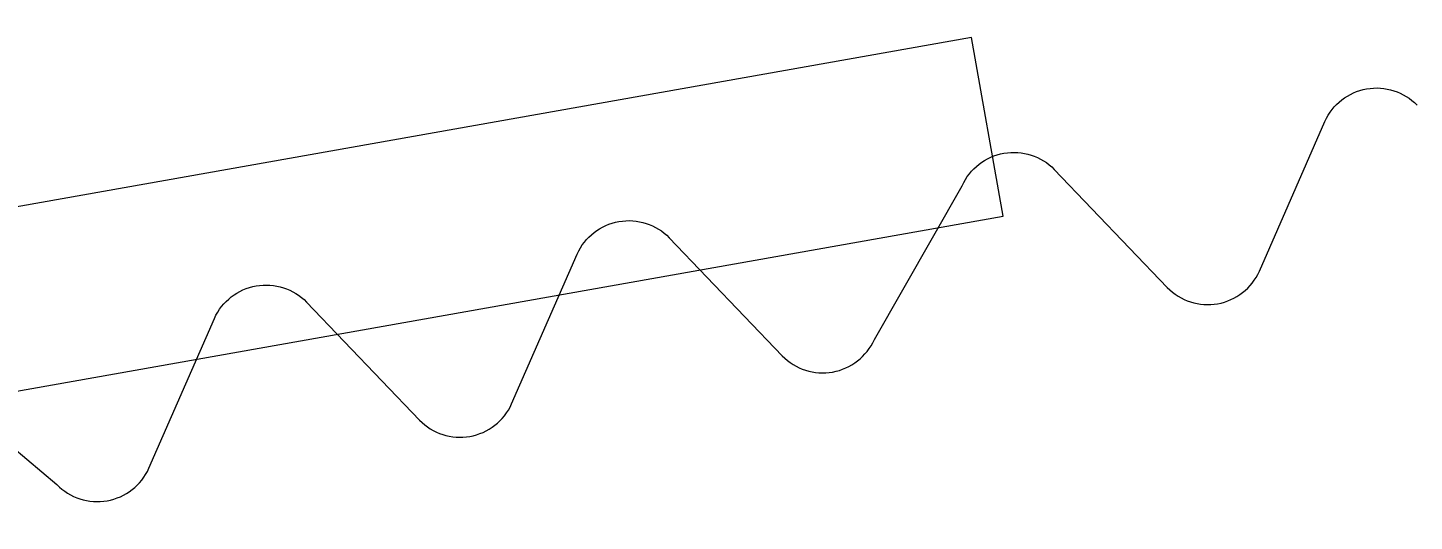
# Model space of a CAD drawing. Header units: millimetres. Extents: x -13407 to 95998, y -2611 to 109495.
# Drawn here: x 17366.58 to 17374.04, y 51124.76 to 51127.41 of the extents above; entities that cross this region are included whole.
import ezdxf
from ezdxf import colors
from ezdxf.entities.mleader import LeaderData, LeaderLine
from ezdxf.math import Vec2, Vec3

# ---------------------------------------------------------------- set-up
doc = ezdxf.new("R2010")
doc.units = ezdxf.units.MM
for name, color, linetype, lineweight in [('АР_Отметки', 250, 'Continuous', 15), ('АР_Размеры', 175, 'Continuous', 9), ('АР_Сущ Несущая стена', 202, 'Continuous', 30)]:
    doc.layers.add(name, color=color, linetype=linetype, lineweight=lineweight)
doc.styles.add('ISOCPEUR', font='isocpeur.ttf', dxfattribs={"width": 0.7})

# ---------------------------------------------------------------- blocks, each defined once
blk = doc.blocks.new('_DotSmall')
at = {"color": 0, "linetype": 'ByBlock', "const_width": 0.5}
blk.add_lwpolyline([(-0.0625, 0, 1), (0.0625, 0, 1)], format="xyb", close=True, dxfattribs=at)

msp = doc.modelspace()

# ---------------------------------------------------------------- linework, layer by layer
at = {"layer": 'АР_Размеры', "color": 5}
msp.add_lwpolyline([(17321.5484, 51117.4861), (17371.8291, 51126.3977), (17371.6589, 51127.3581), (17321.3781, 51118.4465)], close=True, dxfattribs=at)
msp.add_lwpolyline([(17321.5484, 51117.4861), (17371.8291, 51126.3977), (17371.6589, 51127.3581), (17321.3781, 51118.4465)], close=True, dxfattribs=at)
msp.add_lwpolyline([(17321.5484, 51117.4861), (17371.8291, 51126.3977), (17371.6589, 51127.3581), (17321.3781, 51118.4465)], close=True, dxfattribs=at)
msp.add_lwpolyline([(17321.5484, 51117.4861), (17371.8291, 51126.3977), (17371.6589, 51127.3581), (17321.3781, 51118.4465)], close=True, dxfattribs=at)
msp.add_lwpolyline([(17321.5484, 51117.4861), (17371.8291, 51126.3977), (17371.6589, 51127.3581), (17321.3781, 51118.4465)], close=True, dxfattribs=at)
msp.add_lwpolyline([(17321.5484, 51117.4861), (17371.8291, 51126.3977), (17371.6589, 51127.3581), (17321.3781, 51118.4465)], close=True, dxfattribs=at)
msp.add_lwpolyline([(17321.5484, 51117.4861), (17371.8291, 51126.3977), (17371.6589, 51127.3581), (17321.3781, 51118.4465)], close=True, dxfattribs=at)
msp.add_lwpolyline([(17321.5484, 51117.4861), (17371.8291, 51126.3977), (17371.6589, 51127.3581), (17321.3781, 51118.4465)], close=True, dxfattribs=at)
msp.add_lwpolyline([(17321.5484, 51117.4861), (17371.8291, 51126.3977), (17371.6589, 51127.3581), (17321.3781, 51118.4465)], close=True, dxfattribs=at)
msp.add_lwpolyline([(17321.5484, 51117.4861), (17371.8291, 51126.3977), (17371.6589, 51127.3581), (17321.3781, 51118.4465)], close=True, dxfattribs=at)
msp.add_lwpolyline([(17321.5484, 51117.4861), (17371.8291, 51126.3977), (17371.6589, 51127.3581), (17321.3781, 51118.4465)], close=True, dxfattribs=at)
msp.add_lwpolyline([(17321.5484, 51117.4861), (17371.8291, 51126.3977), (17371.6589, 51127.3581), (17321.3781, 51118.4465)], close=True, dxfattribs=at)
msp.add_lwpolyline([(17321.5484, 51117.4861), (17371.8291, 51126.3977), (17371.6589, 51127.3581), (17321.3781, 51118.4465)], close=True, dxfattribs=at)
msp.add_lwpolyline([(17321.5484, 51117.4861), (17371.8291, 51126.3977), (17371.6589, 51127.3581), (17321.3781, 51118.4465)], close=True, dxfattribs=at)
msp.add_lwpolyline([(17321.5484, 51117.4861), (17371.8291, 51126.3977), (17371.6589, 51127.3581), (17321.3781, 51118.4465)], close=True, dxfattribs=at)
msp.add_lwpolyline([(17321.5484, 51117.4861), (17371.8291, 51126.3977), (17371.6589, 51127.3581), (17321.3781, 51118.4465)], close=True, dxfattribs=at)
msp.add_lwpolyline([(17321.5484, 51117.4861), (17371.8291, 51126.3977), (17371.6589, 51127.3581), (17321.3781, 51118.4465)], close=True, dxfattribs=at)
msp.add_lwpolyline([(17321.5484, 51117.4861), (17371.8291, 51126.3977), (17371.6589, 51127.3581), (17321.3781, 51118.4465)], close=True, dxfattribs=at)
msp.add_lwpolyline([(17321.5484, 51117.4861), (17371.8291, 51126.3977), (17371.6589, 51127.3581), (17321.3781, 51118.4465)], close=True, dxfattribs=at)
msp.add_lwpolyline([(17321.5484, 51117.4861), (17371.8291, 51126.3977), (17371.6589, 51127.3581), (17321.3781, 51118.4465)], close=True, dxfattribs=at)
msp.add_lwpolyline([(17321.5484, 51117.4861), (17371.8291, 51126.3977), (17371.6589, 51127.3581), (17321.3781, 51118.4465)], close=True, dxfattribs=at)
msp.add_lwpolyline([(17321.5484, 51117.4861), (17371.8291, 51126.3977), (17371.6589, 51127.3581), (17321.3781, 51118.4465)], close=True, dxfattribs=at)
msp.add_lwpolyline([(17321.5484, 51117.4861), (17371.8291, 51126.3977), (17371.6589, 51127.3581), (17321.3781, 51118.4465)], close=True, dxfattribs=at)
msp.add_lwpolyline([(17321.5484, 51117.4861), (17371.8291, 51126.3977), (17371.6589, 51127.3581), (17321.3781, 51118.4465)], close=True, dxfattribs=at)
msp.add_lwpolyline([(17321.5484, 51117.4861), (17371.8291, 51126.3977), (17371.6589, 51127.3581), (17321.3781, 51118.4465)], close=True, dxfattribs=at)
msp.add_lwpolyline([(17321.5484, 51117.4861), (17371.8291, 51126.3977), (17371.6589, 51127.3581), (17321.3781, 51118.4465)], close=True, dxfattribs=at)
msp.add_lwpolyline([(17321.5484, 51117.4861), (17371.8291, 51126.3977), (17371.6589, 51127.3581), (17321.3781, 51118.4465)], close=True, dxfattribs=at)
msp.add_lwpolyline([(17321.5484, 51117.4861), (17371.8291, 51126.3977), (17371.6589, 51127.3581), (17321.3781, 51118.4465)], close=True, dxfattribs=at)
msp.add_lwpolyline([(17321.5484, 51117.4861), (17371.8291, 51126.3977), (17371.6589, 51127.3581), (17321.3781, 51118.4465)], close=True, dxfattribs=at)
msp.add_lwpolyline([(17321.5484, 51117.4861), (17371.8291, 51126.3977), (17371.6589, 51127.3581), (17321.3781, 51118.4465)], close=True, dxfattribs=at)
msp.add_lwpolyline([(17321.5484, 51117.4861), (17371.8291, 51126.3977), (17371.6589, 51127.3581), (17321.3781, 51118.4465)], close=True, dxfattribs=at)
msp.add_lwpolyline([(17321.5484, 51117.4861), (17371.8291, 51126.3977), (17371.6589, 51127.3581), (17321.3781, 51118.4465)], close=True, dxfattribs=at)
msp.add_lwpolyline([(17321.5484, 51117.4861), (17371.8291, 51126.3977), (17371.6589, 51127.3581), (17321.3781, 51118.4465)], close=True, dxfattribs=at)
msp.add_lwpolyline([(17321.5484, 51117.4861), (17371.8291, 51126.3977), (17371.6589, 51127.3581), (17321.3781, 51118.4465)], close=True, dxfattribs=at)
msp.add_lwpolyline([(17321.5484, 51117.4861), (17371.8291, 51126.3977), (17371.6589, 51127.3581), (17321.3781, 51118.4465)], close=True, dxfattribs=at)
msp.add_lwpolyline([(17321.5484, 51117.4861), (17371.8291, 51126.3977), (17371.6589, 51127.3581), (17321.3781, 51118.4465)], close=True, dxfattribs=at)
msp.add_lwpolyline([(17321.5484, 51117.4861), (17371.8291, 51126.3977), (17371.6589, 51127.3581), (17321.3781, 51118.4465)], close=True, dxfattribs=at)
msp.add_lwpolyline([(17321.5484, 51117.4861), (17371.8291, 51126.3977), (17371.6589, 51127.3581), (17321.3781, 51118.4465)], close=True, dxfattribs=at)
msp.add_lwpolyline([(17321.5484, 51117.4861), (17371.8291, 51126.3977), (17371.6589, 51127.3581), (17321.3781, 51118.4465)], close=True, dxfattribs=at)
msp.add_lwpolyline([(17321.5484, 51117.4861), (17371.8291, 51126.3977), (17371.6589, 51127.3581), (17321.3781, 51118.4465)], close=True, dxfattribs=at)
msp.add_lwpolyline([(17321.5484, 51117.4861), (17371.8291, 51126.3977), (17371.6589, 51127.3581), (17321.3781, 51118.4465)], close=True, dxfattribs=at)
msp.add_lwpolyline([(17321.5484, 51117.4861), (17371.8291, 51126.3977), (17371.6589, 51127.3581), (17321.3781, 51118.4465)], close=True, dxfattribs=at)
msp.add_lwpolyline([(17321.5484, 51117.4861), (17371.8291, 51126.3977), (17371.6589, 51127.3581), (17321.3781, 51118.4465)], close=True, dxfattribs=at)
msp.add_lwpolyline([(17321.5484, 51117.4861), (17371.8291, 51126.3977), (17371.6589, 51127.3581), (17321.3781, 51118.4465)], close=True, dxfattribs=at)
msp.add_lwpolyline([(17321.5484, 51117.4861), (17371.8291, 51126.3977), (17371.6589, 51127.3581), (17321.3781, 51118.4465)], close=True, dxfattribs=at)
msp.add_lwpolyline([(17321.5484, 51117.4861), (17371.8291, 51126.3977), (17371.6589, 51127.3581), (17321.3781, 51118.4465)], close=True, dxfattribs=at)
msp.add_lwpolyline([(17321.5484, 51117.4861), (17371.8291, 51126.3977), (17371.6589, 51127.3581), (17321.3781, 51118.4465)], close=True, dxfattribs=at)
msp.add_lwpolyline([(17321.5484, 51117.4861), (17371.8291, 51126.3977), (17371.6589, 51127.3581), (17321.3781, 51118.4465)], close=True, dxfattribs=at)
msp.add_lwpolyline([(17321.5484, 51117.4861), (17371.8291, 51126.3977), (17371.6589, 51127.3581), (17321.3781, 51118.4465)], close=True, dxfattribs=at)
msp.add_lwpolyline([(17321.5484, 51117.4861), (17371.8291, 51126.3977), (17371.6589, 51127.3581), (17321.3781, 51118.4465)], close=True, dxfattribs=at)
msp.add_lwpolyline([(17321.5484, 51117.4861), (17371.8291, 51126.3977), (17371.6589, 51127.3581), (17321.3781, 51118.4465)], close=True, dxfattribs=at)
msp.add_lwpolyline([(17321.5484, 51117.4861), (17371.8291, 51126.3977), (17371.6589, 51127.3581), (17321.3781, 51118.4465)], close=True, dxfattribs=at)
msp.add_lwpolyline([(17321.5484, 51117.4861), (17371.8291, 51126.3977), (17371.6589, 51127.3581), (17321.3781, 51118.4465)], close=True, dxfattribs=at)
msp.add_lwpolyline([(17321.5484, 51117.4861), (17371.8291, 51126.3977), (17371.6589, 51127.3581), (17321.3781, 51118.4465)], close=True, dxfattribs=at)
msp.add_lwpolyline([(17321.5484, 51117.4861), (17371.8291, 51126.3977), (17371.6589, 51127.3581), (17321.3781, 51118.4465)], close=True, dxfattribs=at)
msp.add_lwpolyline([(17321.5484, 51117.4861), (17371.8291, 51126.3977), (17371.6589, 51127.3581), (17321.3781, 51118.4465)], close=True, dxfattribs=at)
msp.add_lwpolyline([(17321.5484, 51117.4861), (17371.8291, 51126.3977), (17371.6589, 51127.3581), (17321.3781, 51118.4465)], close=True, dxfattribs=at)
msp.add_lwpolyline([(17321.5484, 51117.4861), (17371.8291, 51126.3977), (17371.6589, 51127.3581), (17321.3781, 51118.4465)], close=True, dxfattribs=at)
msp.add_lwpolyline([(17321.5484, 51117.4861), (17371.8291, 51126.3977), (17371.6589, 51127.3581), (17321.3781, 51118.4465)], close=True, dxfattribs=at)
msp.add_lwpolyline([(17321.5484, 51117.4861), (17371.8291, 51126.3977), (17371.6589, 51127.3581), (17321.3781, 51118.4465)], close=True, dxfattribs=at)
msp.add_lwpolyline([(17321.5484, 51117.4861), (17371.8291, 51126.3977), (17371.6589, 51127.3581), (17321.3781, 51118.4465)], close=True, dxfattribs=at)
msp.add_lwpolyline([(17321.5484, 51117.4861), (17371.8291, 51126.3977), (17371.6589, 51127.3581), (17321.3781, 51118.4465)], close=True, dxfattribs=at)
msp.add_lwpolyline([(17321.5484, 51117.4861), (17371.8291, 51126.3977), (17371.6589, 51127.3581), (17321.3781, 51118.4465)], close=True, dxfattribs=at)
msp.add_lwpolyline([(17321.5484, 51117.4861), (17371.8291, 51126.3977), (17371.6589, 51127.3581), (17321.3781, 51118.4465)], close=True, dxfattribs=at)
msp.add_lwpolyline([(17321.5484, 51117.4861), (17371.8291, 51126.3977), (17371.6589, 51127.3581), (17321.3781, 51118.4465)], close=True, dxfattribs=at)
msp.add_lwpolyline([(17321.5484, 51117.4861), (17371.8291, 51126.3977), (17371.6589, 51127.3581), (17321.3781, 51118.4465)], close=True, dxfattribs=at)
msp.add_lwpolyline([(17321.5484, 51117.4861), (17371.8291, 51126.3977), (17371.6589, 51127.3581), (17321.3781, 51118.4465)], close=True, dxfattribs=at)
msp.add_lwpolyline([(17321.5484, 51117.4861), (17371.8291, 51126.3977), (17371.6589, 51127.3581), (17321.3781, 51118.4465)], close=True, dxfattribs=at)
msp.add_lwpolyline([(17321.5484, 51117.4861), (17371.8291, 51126.3977), (17371.6589, 51127.3581), (17321.3781, 51118.4465)], close=True, dxfattribs=at)
msp.add_lwpolyline([(17321.5484, 51117.4861), (17371.8291, 51126.3977), (17371.6589, 51127.3581), (17321.3781, 51118.4465)], close=True, dxfattribs=at)
msp.add_lwpolyline([(17321.5484, 51117.4861), (17371.8291, 51126.3977), (17371.6589, 51127.3581), (17321.3781, 51118.4465)], close=True, dxfattribs=at)
at = {"layer": 'АР_Размеры', "color": 5, "lineweight": 0, "ltscale": 100, "transparency": 33554687}
msp.add_lwpolyline([(17366.0101, 51125.5697), (17366.7381, 51124.9558, 0.527868), (17367.2336, 51125.0437), (17367.5862, 51125.8491, -0.527868), (17368.0817, 51125.9369), (17368.6896, 51125.3017, 0.527868), (17369.1852, 51125.3895), (17369.5377, 51126.195, -0.527868), (17370.0333, 51126.2828), (17370.6412, 51125.6476, 0.527868), (17371.1367, 51125.7354), (17371.6093, 51126.5621, -0.527868), (17372.1049, 51126.65), (17372.7128, 51126.0148, 0.527868), (17373.2084, 51126.1026), (17373.5609, 51126.908, -0.527868), (17374.0565, 51126.9959)], format="xyb", dxfattribs=at)
msp.add_lwpolyline([(17366.0101, 51125.5697), (17366.7381, 51124.9558, 0.527868), (17367.2336, 51125.0437), (17367.5862, 51125.8491, -0.527868), (17368.0817, 51125.9369), (17368.6896, 51125.3017, 0.527868), (17369.1852, 51125.3895), (17369.5377, 51126.195, -0.527868), (17370.0333, 51126.2828), (17370.6412, 51125.6476, 0.527868), (17371.1367, 51125.7354), (17371.6093, 51126.5621, -0.527868), (17372.1049, 51126.65), (17372.7128, 51126.0148, 0.527868), (17373.2084, 51126.1026), (17373.5609, 51126.908, -0.527868), (17374.0565, 51126.9959)], format="xyb", dxfattribs=at)
msp.add_lwpolyline([(17366.0101, 51125.5697), (17366.7381, 51124.9558, 0.527868), (17367.2336, 51125.0437), (17367.5862, 51125.8491, -0.527868), (17368.0817, 51125.9369), (17368.6896, 51125.3017, 0.527868), (17369.1852, 51125.3895), (17369.5377, 51126.195, -0.527868), (17370.0333, 51126.2828), (17370.6412, 51125.6476, 0.527868), (17371.1367, 51125.7354), (17371.6093, 51126.5621, -0.527868), (17372.1049, 51126.65), (17372.7128, 51126.0148, 0.527868), (17373.2084, 51126.1026), (17373.5609, 51126.908, -0.527868), (17374.0565, 51126.9959)], format="xyb", dxfattribs=at)
msp.add_lwpolyline([(17366.0101, 51125.5697), (17366.7381, 51124.9558, 0.527868), (17367.2336, 51125.0437), (17367.5862, 51125.8491, -0.527868), (17368.0817, 51125.9369), (17368.6896, 51125.3017, 0.527868), (17369.1852, 51125.3895), (17369.5377, 51126.195, -0.527868), (17370.0333, 51126.2828), (17370.6412, 51125.6476, 0.527868), (17371.1367, 51125.7354), (17371.6093, 51126.5621, -0.527868), (17372.1049, 51126.65), (17372.7128, 51126.0148, 0.527868), (17373.2084, 51126.1026), (17373.5609, 51126.908, -0.527868), (17374.0565, 51126.9959)], format="xyb", dxfattribs=at)
msp.add_lwpolyline([(17366.0101, 51125.5697), (17366.7381, 51124.9558, 0.527868), (17367.2336, 51125.0437), (17367.5862, 51125.8491, -0.527868), (17368.0817, 51125.9369), (17368.6896, 51125.3017, 0.527868), (17369.1852, 51125.3895), (17369.5377, 51126.195, -0.527868), (17370.0333, 51126.2828), (17370.6412, 51125.6476, 0.527868), (17371.1367, 51125.7354), (17371.6093, 51126.5621, -0.527868), (17372.1049, 51126.65), (17372.7128, 51126.0148, 0.527868), (17373.2084, 51126.1026), (17373.5609, 51126.908, -0.527868), (17374.0565, 51126.9959)], format="xyb", dxfattribs=at)
msp.add_lwpolyline([(17366.0101, 51125.5697), (17366.7381, 51124.9558, 0.527868), (17367.2336, 51125.0437), (17367.5862, 51125.8491, -0.527868), (17368.0817, 51125.9369), (17368.6896, 51125.3017, 0.527868), (17369.1852, 51125.3895), (17369.5377, 51126.195, -0.527868), (17370.0333, 51126.2828), (17370.6412, 51125.6476, 0.527868), (17371.1367, 51125.7354), (17371.6093, 51126.5621, -0.527868), (17372.1049, 51126.65), (17372.7128, 51126.0148, 0.527868), (17373.2084, 51126.1026), (17373.5609, 51126.908, -0.527868), (17374.0565, 51126.9959)], format="xyb", dxfattribs=at)
msp.add_lwpolyline([(17366.0101, 51125.5697), (17366.7381, 51124.9558, 0.527868), (17367.2336, 51125.0437), (17367.5862, 51125.8491, -0.527868), (17368.0817, 51125.9369), (17368.6896, 51125.3017, 0.527868), (17369.1852, 51125.3895), (17369.5377, 51126.195, -0.527868), (17370.0333, 51126.2828), (17370.6412, 51125.6476, 0.527868), (17371.1367, 51125.7354), (17371.6093, 51126.5621, -0.527868), (17372.1049, 51126.65), (17372.7128, 51126.0148, 0.527868), (17373.2084, 51126.1026), (17373.5609, 51126.908, -0.527868), (17374.0565, 51126.9959)], format="xyb", dxfattribs=at)
msp.add_lwpolyline([(17366.0101, 51125.5697), (17366.7381, 51124.9558, 0.527868), (17367.2336, 51125.0437), (17367.5862, 51125.8491, -0.527868), (17368.0817, 51125.9369), (17368.6896, 51125.3017, 0.527868), (17369.1852, 51125.3895), (17369.5377, 51126.195, -0.527868), (17370.0333, 51126.2828), (17370.6412, 51125.6476, 0.527868), (17371.1367, 51125.7354), (17371.6093, 51126.5621, -0.527868), (17372.1049, 51126.65), (17372.7128, 51126.0148, 0.527868), (17373.2084, 51126.1026), (17373.5609, 51126.908, -0.527868), (17374.0565, 51126.9959)], format="xyb", dxfattribs=at)
msp.add_lwpolyline([(17366.0101, 51125.5697), (17366.7381, 51124.9558, 0.527868), (17367.2336, 51125.0437), (17367.5862, 51125.8491, -0.527868), (17368.0817, 51125.9369), (17368.6896, 51125.3017, 0.527868), (17369.1852, 51125.3895), (17369.5377, 51126.195, -0.527868), (17370.0333, 51126.2828), (17370.6412, 51125.6476, 0.527868), (17371.1367, 51125.7354), (17371.6093, 51126.5621, -0.527868), (17372.1049, 51126.65), (17372.7128, 51126.0148, 0.527868), (17373.2084, 51126.1026), (17373.5609, 51126.908, -0.527868), (17374.0565, 51126.9959)], format="xyb", dxfattribs=at)
msp.add_lwpolyline([(17366.0101, 51125.5697), (17366.7381, 51124.9558, 0.527868), (17367.2336, 51125.0437), (17367.5862, 51125.8491, -0.527868), (17368.0817, 51125.9369), (17368.6896, 51125.3017, 0.527868), (17369.1852, 51125.3895), (17369.5377, 51126.195, -0.527868), (17370.0333, 51126.2828), (17370.6412, 51125.6476, 0.527868), (17371.1367, 51125.7354), (17371.6093, 51126.5621, -0.527868), (17372.1049, 51126.65), (17372.7128, 51126.0148, 0.527868), (17373.2084, 51126.1026), (17373.5609, 51126.908, -0.527868), (17374.0565, 51126.9959)], format="xyb", dxfattribs=at)
msp.add_lwpolyline([(17366.0101, 51125.5697), (17366.7381, 51124.9558, 0.527868), (17367.2336, 51125.0437), (17367.5862, 51125.8491, -0.527868), (17368.0817, 51125.9369), (17368.6896, 51125.3017, 0.527868), (17369.1852, 51125.3895), (17369.5377, 51126.195, -0.527868), (17370.0333, 51126.2828), (17370.6412, 51125.6476, 0.527868), (17371.1367, 51125.7354), (17371.6093, 51126.5621, -0.527868), (17372.1049, 51126.65), (17372.7128, 51126.0148, 0.527868), (17373.2084, 51126.1026), (17373.5609, 51126.908, -0.527868), (17374.0565, 51126.9959)], format="xyb", dxfattribs=at)
msp.add_lwpolyline([(17366.0101, 51125.5697), (17366.7381, 51124.9558, 0.527868), (17367.2336, 51125.0437), (17367.5862, 51125.8491, -0.527868), (17368.0817, 51125.9369), (17368.6896, 51125.3017, 0.527868), (17369.1852, 51125.3895), (17369.5377, 51126.195, -0.527868), (17370.0333, 51126.2828), (17370.6412, 51125.6476, 0.527868), (17371.1367, 51125.7354), (17371.6093, 51126.5621, -0.527868), (17372.1049, 51126.65), (17372.7128, 51126.0148, 0.527868), (17373.2084, 51126.1026), (17373.5609, 51126.908, -0.527868), (17374.0565, 51126.9959)], format="xyb", dxfattribs=at)
msp.add_lwpolyline([(17366.0101, 51125.5697), (17366.7381, 51124.9558, 0.527868), (17367.2336, 51125.0437), (17367.5862, 51125.8491, -0.527868), (17368.0817, 51125.9369), (17368.6896, 51125.3017, 0.527868), (17369.1852, 51125.3895), (17369.5377, 51126.195, -0.527868), (17370.0333, 51126.2828), (17370.6412, 51125.6476, 0.527868), (17371.1367, 51125.7354), (17371.6093, 51126.5621, -0.527868), (17372.1049, 51126.65), (17372.7128, 51126.0148, 0.527868), (17373.2084, 51126.1026), (17373.5609, 51126.908, -0.527868), (17374.0565, 51126.9959)], format="xyb", dxfattribs=at)
msp.add_lwpolyline([(17366.0101, 51125.5697), (17366.7381, 51124.9558, 0.527868), (17367.2336, 51125.0437), (17367.5862, 51125.8491, -0.527868), (17368.0817, 51125.9369), (17368.6896, 51125.3017, 0.527868), (17369.1852, 51125.3895), (17369.5377, 51126.195, -0.527868), (17370.0333, 51126.2828), (17370.6412, 51125.6476, 0.527868), (17371.1367, 51125.7354), (17371.6093, 51126.5621, -0.527868), (17372.1049, 51126.65), (17372.7128, 51126.0148, 0.527868), (17373.2084, 51126.1026), (17373.5609, 51126.908, -0.527868), (17374.0565, 51126.9959)], format="xyb", dxfattribs=at)
msp.add_lwpolyline([(17366.0101, 51125.5697), (17366.7381, 51124.9558, 0.527868), (17367.2336, 51125.0437), (17367.5862, 51125.8491, -0.527868), (17368.0817, 51125.9369), (17368.6896, 51125.3017, 0.527868), (17369.1852, 51125.3895), (17369.5377, 51126.195, -0.527868), (17370.0333, 51126.2828), (17370.6412, 51125.6476, 0.527868), (17371.1367, 51125.7354), (17371.6093, 51126.5621, -0.527868), (17372.1049, 51126.65), (17372.7128, 51126.0148, 0.527868), (17373.2084, 51126.1026), (17373.5609, 51126.908, -0.527868), (17374.0565, 51126.9959)], format="xyb", dxfattribs=at)
msp.add_lwpolyline([(17366.0101, 51125.5697), (17366.7381, 51124.9558, 0.527868), (17367.2336, 51125.0437), (17367.5862, 51125.8491, -0.527868), (17368.0817, 51125.9369), (17368.6896, 51125.3017, 0.527868), (17369.1852, 51125.3895), (17369.5377, 51126.195, -0.527868), (17370.0333, 51126.2828), (17370.6412, 51125.6476, 0.527868), (17371.1367, 51125.7354), (17371.6093, 51126.5621, -0.527868), (17372.1049, 51126.65), (17372.7128, 51126.0148, 0.527868), (17373.2084, 51126.1026), (17373.5609, 51126.908, -0.527868), (17374.0565, 51126.9959)], format="xyb", dxfattribs=at)
msp.add_lwpolyline([(17366.0101, 51125.5697), (17366.7381, 51124.9558, 0.527868), (17367.2336, 51125.0437), (17367.5862, 51125.8491, -0.527868), (17368.0817, 51125.9369), (17368.6896, 51125.3017, 0.527868), (17369.1852, 51125.3895), (17369.5377, 51126.195, -0.527868), (17370.0333, 51126.2828), (17370.6412, 51125.6476, 0.527868), (17371.1367, 51125.7354), (17371.6093, 51126.5621, -0.527868), (17372.1049, 51126.65), (17372.7128, 51126.0148, 0.527868), (17373.2084, 51126.1026), (17373.5609, 51126.908, -0.527868), (17374.0565, 51126.9959)], format="xyb", dxfattribs=at)
msp.add_lwpolyline([(17366.0101, 51125.5697), (17366.7381, 51124.9558, 0.527868), (17367.2336, 51125.0437), (17367.5862, 51125.8491, -0.527868), (17368.0817, 51125.9369), (17368.6896, 51125.3017, 0.527868), (17369.1852, 51125.3895), (17369.5377, 51126.195, -0.527868), (17370.0333, 51126.2828), (17370.6412, 51125.6476, 0.527868), (17371.1367, 51125.7354), (17371.6093, 51126.5621, -0.527868), (17372.1049, 51126.65), (17372.7128, 51126.0148, 0.527868), (17373.2084, 51126.1026), (17373.5609, 51126.908, -0.527868), (17374.0565, 51126.9959)], format="xyb", dxfattribs=at)
msp.add_lwpolyline([(17366.0101, 51125.5697), (17366.7381, 51124.9558, 0.527868), (17367.2336, 51125.0437), (17367.5862, 51125.8491, -0.527868), (17368.0817, 51125.9369), (17368.6896, 51125.3017, 0.527868), (17369.1852, 51125.3895), (17369.5377, 51126.195, -0.527868), (17370.0333, 51126.2828), (17370.6412, 51125.6476, 0.527868), (17371.1367, 51125.7354), (17371.6093, 51126.5621, -0.527868), (17372.1049, 51126.65), (17372.7128, 51126.0148, 0.527868), (17373.2084, 51126.1026), (17373.5609, 51126.908, -0.527868), (17374.0565, 51126.9959)], format="xyb", dxfattribs=at)
msp.add_lwpolyline([(17366.0101, 51125.5697), (17366.7381, 51124.9558, 0.527868), (17367.2336, 51125.0437), (17367.5862, 51125.8491, -0.527868), (17368.0817, 51125.9369), (17368.6896, 51125.3017, 0.527868), (17369.1852, 51125.3895), (17369.5377, 51126.195, -0.527868), (17370.0333, 51126.2828), (17370.6412, 51125.6476, 0.527868), (17371.1367, 51125.7354), (17371.6093, 51126.5621, -0.527868), (17372.1049, 51126.65), (17372.7128, 51126.0148, 0.527868), (17373.2084, 51126.1026), (17373.5609, 51126.908, -0.527868), (17374.0565, 51126.9959)], format="xyb", dxfattribs=at)
msp.add_lwpolyline([(17366.0101, 51125.5697), (17366.7381, 51124.9558, 0.527868), (17367.2336, 51125.0437), (17367.5862, 51125.8491, -0.527868), (17368.0817, 51125.9369), (17368.6896, 51125.3017, 0.527868), (17369.1852, 51125.3895), (17369.5377, 51126.195, -0.527868), (17370.0333, 51126.2828), (17370.6412, 51125.6476, 0.527868), (17371.1367, 51125.7354), (17371.6093, 51126.5621, -0.527868), (17372.1049, 51126.65), (17372.7128, 51126.0148, 0.527868), (17373.2084, 51126.1026), (17373.5609, 51126.908, -0.527868), (17374.0565, 51126.9959)], format="xyb", dxfattribs=at)
msp.add_lwpolyline([(17366.0101, 51125.5697), (17366.7381, 51124.9558, 0.527868), (17367.2336, 51125.0437), (17367.5862, 51125.8491, -0.527868), (17368.0817, 51125.9369), (17368.6896, 51125.3017, 0.527868), (17369.1852, 51125.3895), (17369.5377, 51126.195, -0.527868), (17370.0333, 51126.2828), (17370.6412, 51125.6476, 0.527868), (17371.1367, 51125.7354), (17371.6093, 51126.5621, -0.527868), (17372.1049, 51126.65), (17372.7128, 51126.0148, 0.527868), (17373.2084, 51126.1026), (17373.5609, 51126.908, -0.527868), (17374.0565, 51126.9959)], format="xyb", dxfattribs=at)
msp.add_lwpolyline([(17366.0101, 51125.5697), (17366.7381, 51124.9558, 0.527868), (17367.2336, 51125.0437), (17367.5862, 51125.8491, -0.527868), (17368.0817, 51125.9369), (17368.6896, 51125.3017, 0.527868), (17369.1852, 51125.3895), (17369.5377, 51126.195, -0.527868), (17370.0333, 51126.2828), (17370.6412, 51125.6476, 0.527868), (17371.1367, 51125.7354), (17371.6093, 51126.5621, -0.527868), (17372.1049, 51126.65), (17372.7128, 51126.0148, 0.527868), (17373.2084, 51126.1026), (17373.5609, 51126.908, -0.527868), (17374.0565, 51126.9959)], format="xyb", dxfattribs=at)
msp.add_lwpolyline([(17366.0101, 51125.5697), (17366.7381, 51124.9558, 0.527868), (17367.2336, 51125.0437), (17367.5862, 51125.8491, -0.527868), (17368.0817, 51125.9369), (17368.6896, 51125.3017, 0.527868), (17369.1852, 51125.3895), (17369.5377, 51126.195, -0.527868), (17370.0333, 51126.2828), (17370.6412, 51125.6476, 0.527868), (17371.1367, 51125.7354), (17371.6093, 51126.5621, -0.527868), (17372.1049, 51126.65), (17372.7128, 51126.0148, 0.527868), (17373.2084, 51126.1026), (17373.5609, 51126.908, -0.527868), (17374.0565, 51126.9959)], format="xyb", dxfattribs=at)
msp.add_lwpolyline([(17366.0101, 51125.5697), (17366.7381, 51124.9558, 0.527868), (17367.2336, 51125.0437), (17367.5862, 51125.8491, -0.527868), (17368.0817, 51125.9369), (17368.6896, 51125.3017, 0.527868), (17369.1852, 51125.3895), (17369.5377, 51126.195, -0.527868), (17370.0333, 51126.2828), (17370.6412, 51125.6476, 0.527868), (17371.1367, 51125.7354), (17371.6093, 51126.5621, -0.527868), (17372.1049, 51126.65), (17372.7128, 51126.0148, 0.527868), (17373.2084, 51126.1026), (17373.5609, 51126.908, -0.527868), (17374.0565, 51126.9959)], format="xyb", dxfattribs=at)
msp.add_lwpolyline([(17366.0101, 51125.5697), (17366.7381, 51124.9558, 0.527868), (17367.2336, 51125.0437), (17367.5862, 51125.8491, -0.527868), (17368.0817, 51125.9369), (17368.6896, 51125.3017, 0.527868), (17369.1852, 51125.3895), (17369.5377, 51126.195, -0.527868), (17370.0333, 51126.2828), (17370.6412, 51125.6476, 0.527868), (17371.1367, 51125.7354), (17371.6093, 51126.5621, -0.527868), (17372.1049, 51126.65), (17372.7128, 51126.0148, 0.527868), (17373.2084, 51126.1026), (17373.5609, 51126.908, -0.527868), (17374.0565, 51126.9959)], format="xyb", dxfattribs=at)
msp.add_lwpolyline([(17366.0101, 51125.5697), (17366.7381, 51124.9558, 0.527868), (17367.2336, 51125.0437), (17367.5862, 51125.8491, -0.527868), (17368.0817, 51125.9369), (17368.6896, 51125.3017, 0.527868), (17369.1852, 51125.3895), (17369.5377, 51126.195, -0.527868), (17370.0333, 51126.2828), (17370.6412, 51125.6476, 0.527868), (17371.1367, 51125.7354), (17371.6093, 51126.5621, -0.527868), (17372.1049, 51126.65), (17372.7128, 51126.0148, 0.527868), (17373.2084, 51126.1026), (17373.5609, 51126.908, -0.527868), (17374.0565, 51126.9959)], format="xyb", dxfattribs=at)
msp.add_lwpolyline([(17366.0101, 51125.5697), (17366.7381, 51124.9558, 0.527868), (17367.2336, 51125.0437), (17367.5862, 51125.8491, -0.527868), (17368.0817, 51125.9369), (17368.6896, 51125.3017, 0.527868), (17369.1852, 51125.3895), (17369.5377, 51126.195, -0.527868), (17370.0333, 51126.2828), (17370.6412, 51125.6476, 0.527868), (17371.1367, 51125.7354), (17371.6093, 51126.5621, -0.527868), (17372.1049, 51126.65), (17372.7128, 51126.0148, 0.527868), (17373.2084, 51126.1026), (17373.5609, 51126.908, -0.527868), (17374.0565, 51126.9959)], format="xyb", dxfattribs=at)
msp.add_lwpolyline([(17366.0101, 51125.5697), (17366.7381, 51124.9558, 0.527868), (17367.2336, 51125.0437), (17367.5862, 51125.8491, -0.527868), (17368.0817, 51125.9369), (17368.6896, 51125.3017, 0.527868), (17369.1852, 51125.3895), (17369.5377, 51126.195, -0.527868), (17370.0333, 51126.2828), (17370.6412, 51125.6476, 0.527868), (17371.1367, 51125.7354), (17371.6093, 51126.5621, -0.527868), (17372.1049, 51126.65), (17372.7128, 51126.0148, 0.527868), (17373.2084, 51126.1026), (17373.5609, 51126.908, -0.527868), (17374.0565, 51126.9959)], format="xyb", dxfattribs=at)
msp.add_lwpolyline([(17366.0101, 51125.5697), (17366.7381, 51124.9558, 0.527868), (17367.2336, 51125.0437), (17367.5862, 51125.8491, -0.527868), (17368.0817, 51125.9369), (17368.6896, 51125.3017, 0.527868), (17369.1852, 51125.3895), (17369.5377, 51126.195, -0.527868), (17370.0333, 51126.2828), (17370.6412, 51125.6476, 0.527868), (17371.1367, 51125.7354), (17371.6093, 51126.5621, -0.527868), (17372.1049, 51126.65), (17372.7128, 51126.0148, 0.527868), (17373.2084, 51126.1026), (17373.5609, 51126.908, -0.527868), (17374.0565, 51126.9959)], format="xyb", dxfattribs=at)
msp.add_lwpolyline([(17366.0101, 51125.5697), (17366.7381, 51124.9558, 0.527868), (17367.2336, 51125.0437), (17367.5862, 51125.8491, -0.527868), (17368.0817, 51125.9369), (17368.6896, 51125.3017, 0.527868), (17369.1852, 51125.3895), (17369.5377, 51126.195, -0.527868), (17370.0333, 51126.2828), (17370.6412, 51125.6476, 0.527868), (17371.1367, 51125.7354), (17371.6093, 51126.5621, -0.527868), (17372.1049, 51126.65), (17372.7128, 51126.0148, 0.527868), (17373.2084, 51126.1026), (17373.5609, 51126.908, -0.527868), (17374.0565, 51126.9959)], format="xyb", dxfattribs=at)
msp.add_lwpolyline([(17366.0101, 51125.5697), (17366.7381, 51124.9558, 0.527868), (17367.2336, 51125.0437), (17367.5862, 51125.8491, -0.527868), (17368.0817, 51125.9369), (17368.6896, 51125.3017, 0.527868), (17369.1852, 51125.3895), (17369.5377, 51126.195, -0.527868), (17370.0333, 51126.2828), (17370.6412, 51125.6476, 0.527868), (17371.1367, 51125.7354), (17371.6093, 51126.5621, -0.527868), (17372.1049, 51126.65), (17372.7128, 51126.0148, 0.527868), (17373.2084, 51126.1026), (17373.5609, 51126.908, -0.527868), (17374.0565, 51126.9959)], format="xyb", dxfattribs=at)
msp.add_lwpolyline([(17366.0101, 51125.5697), (17366.7381, 51124.9558, 0.527868), (17367.2336, 51125.0437), (17367.5862, 51125.8491, -0.527868), (17368.0817, 51125.9369), (17368.6896, 51125.3017, 0.527868), (17369.1852, 51125.3895), (17369.5377, 51126.195, -0.527868), (17370.0333, 51126.2828), (17370.6412, 51125.6476, 0.527868), (17371.1367, 51125.7354), (17371.6093, 51126.5621, -0.527868), (17372.1049, 51126.65), (17372.7128, 51126.0148, 0.527868), (17373.2084, 51126.1026), (17373.5609, 51126.908, -0.527868), (17374.0565, 51126.9959)], format="xyb", dxfattribs=at)
msp.add_lwpolyline([(17366.0101, 51125.5697), (17366.7381, 51124.9558, 0.527868), (17367.2336, 51125.0437), (17367.5862, 51125.8491, -0.527868), (17368.0817, 51125.9369), (17368.6896, 51125.3017, 0.527868), (17369.1852, 51125.3895), (17369.5377, 51126.195, -0.527868), (17370.0333, 51126.2828), (17370.6412, 51125.6476, 0.527868), (17371.1367, 51125.7354), (17371.6093, 51126.5621, -0.527868), (17372.1049, 51126.65), (17372.7128, 51126.0148, 0.527868), (17373.2084, 51126.1026), (17373.5609, 51126.908, -0.527868), (17374.0565, 51126.9959)], format="xyb", dxfattribs=at)
msp.add_lwpolyline([(17366.0101, 51125.5697), (17366.7381, 51124.9558, 0.527868), (17367.2336, 51125.0437), (17367.5862, 51125.8491, -0.527868), (17368.0817, 51125.9369), (17368.6896, 51125.3017, 0.527868), (17369.1852, 51125.3895), (17369.5377, 51126.195, -0.527868), (17370.0333, 51126.2828), (17370.6412, 51125.6476, 0.527868), (17371.1367, 51125.7354), (17371.6093, 51126.5621, -0.527868), (17372.1049, 51126.65), (17372.7128, 51126.0148, 0.527868), (17373.2084, 51126.1026), (17373.5609, 51126.908, -0.527868), (17374.0565, 51126.9959)], format="xyb", dxfattribs=at)
msp.add_lwpolyline([(17366.0101, 51125.5697), (17366.7381, 51124.9558, 0.527868), (17367.2336, 51125.0437), (17367.5862, 51125.8491, -0.527868), (17368.0817, 51125.9369), (17368.6896, 51125.3017, 0.527868), (17369.1852, 51125.3895), (17369.5377, 51126.195, -0.527868), (17370.0333, 51126.2828), (17370.6412, 51125.6476, 0.527868), (17371.1367, 51125.7354), (17371.6093, 51126.5621, -0.527868), (17372.1049, 51126.65), (17372.7128, 51126.0148, 0.527868), (17373.2084, 51126.1026), (17373.5609, 51126.908, -0.527868), (17374.0565, 51126.9959)], format="xyb", dxfattribs=at)
msp.add_lwpolyline([(17366.0101, 51125.5697), (17366.7381, 51124.9558, 0.527868), (17367.2336, 51125.0437), (17367.5862, 51125.8491, -0.527868), (17368.0817, 51125.9369), (17368.6896, 51125.3017, 0.527868), (17369.1852, 51125.3895), (17369.5377, 51126.195, -0.527868), (17370.0333, 51126.2828), (17370.6412, 51125.6476, 0.527868), (17371.1367, 51125.7354), (17371.6093, 51126.5621, -0.527868), (17372.1049, 51126.65), (17372.7128, 51126.0148, 0.527868), (17373.2084, 51126.1026), (17373.5609, 51126.908, -0.527868), (17374.0565, 51126.9959)], format="xyb", dxfattribs=at)
msp.add_lwpolyline([(17366.0101, 51125.5697), (17366.7381, 51124.9558, 0.527868), (17367.2336, 51125.0437), (17367.5862, 51125.8491, -0.527868), (17368.0817, 51125.9369), (17368.6896, 51125.3017, 0.527868), (17369.1852, 51125.3895), (17369.5377, 51126.195, -0.527868), (17370.0333, 51126.2828), (17370.6412, 51125.6476, 0.527868), (17371.1367, 51125.7354), (17371.6093, 51126.5621, -0.527868), (17372.1049, 51126.65), (17372.7128, 51126.0148, 0.527868), (17373.2084, 51126.1026), (17373.5609, 51126.908, -0.527868), (17374.0565, 51126.9959)], format="xyb", dxfattribs=at)
msp.add_lwpolyline([(17366.0101, 51125.5697), (17366.7381, 51124.9558, 0.527868), (17367.2336, 51125.0437), (17367.5862, 51125.8491, -0.527868), (17368.0817, 51125.9369), (17368.6896, 51125.3017, 0.527868), (17369.1852, 51125.3895), (17369.5377, 51126.195, -0.527868), (17370.0333, 51126.2828), (17370.6412, 51125.6476, 0.527868), (17371.1367, 51125.7354), (17371.6093, 51126.5621, -0.527868), (17372.1049, 51126.65), (17372.7128, 51126.0148, 0.527868), (17373.2084, 51126.1026), (17373.5609, 51126.908, -0.527868), (17374.0565, 51126.9959)], format="xyb", dxfattribs=at)
msp.add_lwpolyline([(17366.0101, 51125.5697), (17366.7381, 51124.9558, 0.527868), (17367.2336, 51125.0437), (17367.5862, 51125.8491, -0.527868), (17368.0817, 51125.9369), (17368.6896, 51125.3017, 0.527868), (17369.1852, 51125.3895), (17369.5377, 51126.195, -0.527868), (17370.0333, 51126.2828), (17370.6412, 51125.6476, 0.527868), (17371.1367, 51125.7354), (17371.6093, 51126.5621, -0.527868), (17372.1049, 51126.65), (17372.7128, 51126.0148, 0.527868), (17373.2084, 51126.1026), (17373.5609, 51126.908, -0.527868), (17374.0565, 51126.9959)], format="xyb", dxfattribs=at)
msp.add_lwpolyline([(17366.0101, 51125.5697), (17366.7381, 51124.9558, 0.527868), (17367.2336, 51125.0437), (17367.5862, 51125.8491, -0.527868), (17368.0817, 51125.9369), (17368.6896, 51125.3017, 0.527868), (17369.1852, 51125.3895), (17369.5377, 51126.195, -0.527868), (17370.0333, 51126.2828), (17370.6412, 51125.6476, 0.527868), (17371.1367, 51125.7354), (17371.6093, 51126.5621, -0.527868), (17372.1049, 51126.65), (17372.7128, 51126.0148, 0.527868), (17373.2084, 51126.1026), (17373.5609, 51126.908, -0.527868), (17374.0565, 51126.9959)], format="xyb", dxfattribs=at)
msp.add_lwpolyline([(17366.0101, 51125.5697), (17366.7381, 51124.9558, 0.527868), (17367.2336, 51125.0437), (17367.5862, 51125.8491, -0.527868), (17368.0817, 51125.9369), (17368.6896, 51125.3017, 0.527868), (17369.1852, 51125.3895), (17369.5377, 51126.195, -0.527868), (17370.0333, 51126.2828), (17370.6412, 51125.6476, 0.527868), (17371.1367, 51125.7354), (17371.6093, 51126.5621, -0.527868), (17372.1049, 51126.65), (17372.7128, 51126.0148, 0.527868), (17373.2084, 51126.1026), (17373.5609, 51126.908, -0.527868), (17374.0565, 51126.9959)], format="xyb", dxfattribs=at)
msp.add_lwpolyline([(17366.0101, 51125.5697), (17366.7381, 51124.9558, 0.527868), (17367.2336, 51125.0437), (17367.5862, 51125.8491, -0.527868), (17368.0817, 51125.9369), (17368.6896, 51125.3017, 0.527868), (17369.1852, 51125.3895), (17369.5377, 51126.195, -0.527868), (17370.0333, 51126.2828), (17370.6412, 51125.6476, 0.527868), (17371.1367, 51125.7354), (17371.6093, 51126.5621, -0.527868), (17372.1049, 51126.65), (17372.7128, 51126.0148, 0.527868), (17373.2084, 51126.1026), (17373.5609, 51126.908, -0.527868), (17374.0565, 51126.9959)], format="xyb", dxfattribs=at)
msp.add_lwpolyline([(17366.0101, 51125.5697), (17366.7381, 51124.9558, 0.527868), (17367.2336, 51125.0437), (17367.5862, 51125.8491, -0.527868), (17368.0817, 51125.9369), (17368.6896, 51125.3017, 0.527868), (17369.1852, 51125.3895), (17369.5377, 51126.195, -0.527868), (17370.0333, 51126.2828), (17370.6412, 51125.6476, 0.527868), (17371.1367, 51125.7354), (17371.6093, 51126.5621, -0.527868), (17372.1049, 51126.65), (17372.7128, 51126.0148, 0.527868), (17373.2084, 51126.1026), (17373.5609, 51126.908, -0.527868), (17374.0565, 51126.9959)], format="xyb", dxfattribs=at)
msp.add_lwpolyline([(17366.0101, 51125.5697), (17366.7381, 51124.9558, 0.527868), (17367.2336, 51125.0437), (17367.5862, 51125.8491, -0.527868), (17368.0817, 51125.9369), (17368.6896, 51125.3017, 0.527868), (17369.1852, 51125.3895), (17369.5377, 51126.195, -0.527868), (17370.0333, 51126.2828), (17370.6412, 51125.6476, 0.527868), (17371.1367, 51125.7354), (17371.6093, 51126.5621, -0.527868), (17372.1049, 51126.65), (17372.7128, 51126.0148, 0.527868), (17373.2084, 51126.1026), (17373.5609, 51126.908, -0.527868), (17374.0565, 51126.9959)], format="xyb", dxfattribs=at)
msp.add_lwpolyline([(17366.0101, 51125.5697), (17366.7381, 51124.9558, 0.527868), (17367.2336, 51125.0437), (17367.5862, 51125.8491, -0.527868), (17368.0817, 51125.9369), (17368.6896, 51125.3017, 0.527868), (17369.1852, 51125.3895), (17369.5377, 51126.195, -0.527868), (17370.0333, 51126.2828), (17370.6412, 51125.6476, 0.527868), (17371.1367, 51125.7354), (17371.6093, 51126.5621, -0.527868), (17372.1049, 51126.65), (17372.7128, 51126.0148, 0.527868), (17373.2084, 51126.1026), (17373.5609, 51126.908, -0.527868), (17374.0565, 51126.9959)], format="xyb", dxfattribs=at)
msp.add_lwpolyline([(17366.0101, 51125.5697), (17366.7381, 51124.9558, 0.527868), (17367.2336, 51125.0437), (17367.5862, 51125.8491, -0.527868), (17368.0817, 51125.9369), (17368.6896, 51125.3017, 0.527868), (17369.1852, 51125.3895), (17369.5377, 51126.195, -0.527868), (17370.0333, 51126.2828), (17370.6412, 51125.6476, 0.527868), (17371.1367, 51125.7354), (17371.6093, 51126.5621, -0.527868), (17372.1049, 51126.65), (17372.7128, 51126.0148, 0.527868), (17373.2084, 51126.1026), (17373.5609, 51126.908, -0.527868), (17374.0565, 51126.9959)], format="xyb", dxfattribs=at)
msp.add_lwpolyline([(17366.0101, 51125.5697), (17366.7381, 51124.9558, 0.527868), (17367.2336, 51125.0437), (17367.5862, 51125.8491, -0.527868), (17368.0817, 51125.9369), (17368.6896, 51125.3017, 0.527868), (17369.1852, 51125.3895), (17369.5377, 51126.195, -0.527868), (17370.0333, 51126.2828), (17370.6412, 51125.6476, 0.527868), (17371.1367, 51125.7354), (17371.6093, 51126.5621, -0.527868), (17372.1049, 51126.65), (17372.7128, 51126.0148, 0.527868), (17373.2084, 51126.1026), (17373.5609, 51126.908, -0.527868), (17374.0565, 51126.9959)], format="xyb", dxfattribs=at)
msp.add_lwpolyline([(17366.0101, 51125.5697), (17366.7381, 51124.9558, 0.527868), (17367.2336, 51125.0437), (17367.5862, 51125.8491, -0.527868), (17368.0817, 51125.9369), (17368.6896, 51125.3017, 0.527868), (17369.1852, 51125.3895), (17369.5377, 51126.195, -0.527868), (17370.0333, 51126.2828), (17370.6412, 51125.6476, 0.527868), (17371.1367, 51125.7354), (17371.6093, 51126.5621, -0.527868), (17372.1049, 51126.65), (17372.7128, 51126.0148, 0.527868), (17373.2084, 51126.1026), (17373.5609, 51126.908, -0.527868), (17374.0565, 51126.9959)], format="xyb", dxfattribs=at)
msp.add_lwpolyline([(17366.0101, 51125.5697), (17366.7381, 51124.9558, 0.527868), (17367.2336, 51125.0437), (17367.5862, 51125.8491, -0.527868), (17368.0817, 51125.9369), (17368.6896, 51125.3017, 0.527868), (17369.1852, 51125.3895), (17369.5377, 51126.195, -0.527868), (17370.0333, 51126.2828), (17370.6412, 51125.6476, 0.527868), (17371.1367, 51125.7354), (17371.6093, 51126.5621, -0.527868), (17372.1049, 51126.65), (17372.7128, 51126.0148, 0.527868), (17373.2084, 51126.1026), (17373.5609, 51126.908, -0.527868), (17374.0565, 51126.9959)], format="xyb", dxfattribs=at)
msp.add_lwpolyline([(17366.0101, 51125.5697), (17366.7381, 51124.9558, 0.527868), (17367.2336, 51125.0437), (17367.5862, 51125.8491, -0.527868), (17368.0817, 51125.9369), (17368.6896, 51125.3017, 0.527868), (17369.1852, 51125.3895), (17369.5377, 51126.195, -0.527868), (17370.0333, 51126.2828), (17370.6412, 51125.6476, 0.527868), (17371.1367, 51125.7354), (17371.6093, 51126.5621, -0.527868), (17372.1049, 51126.65), (17372.7128, 51126.0148, 0.527868), (17373.2084, 51126.1026), (17373.5609, 51126.908, -0.527868), (17374.0565, 51126.9959)], format="xyb", dxfattribs=at)
msp.add_lwpolyline([(17366.0101, 51125.5697), (17366.7381, 51124.9558, 0.527868), (17367.2336, 51125.0437), (17367.5862, 51125.8491, -0.527868), (17368.0817, 51125.9369), (17368.6896, 51125.3017, 0.527868), (17369.1852, 51125.3895), (17369.5377, 51126.195, -0.527868), (17370.0333, 51126.2828), (17370.6412, 51125.6476, 0.527868), (17371.1367, 51125.7354), (17371.6093, 51126.5621, -0.527868), (17372.1049, 51126.65), (17372.7128, 51126.0148, 0.527868), (17373.2084, 51126.1026), (17373.5609, 51126.908, -0.527868), (17374.0565, 51126.9959)], format="xyb", dxfattribs=at)
msp.add_lwpolyline([(17366.0101, 51125.5697), (17366.7381, 51124.9558, 0.527868), (17367.2336, 51125.0437), (17367.5862, 51125.8491, -0.527868), (17368.0817, 51125.9369), (17368.6896, 51125.3017, 0.527868), (17369.1852, 51125.3895), (17369.5377, 51126.195, -0.527868), (17370.0333, 51126.2828), (17370.6412, 51125.6476, 0.527868), (17371.1367, 51125.7354), (17371.6093, 51126.5621, -0.527868), (17372.1049, 51126.65), (17372.7128, 51126.0148, 0.527868), (17373.2084, 51126.1026), (17373.5609, 51126.908, -0.527868), (17374.0565, 51126.9959)], format="xyb", dxfattribs=at)
msp.add_lwpolyline([(17366.0101, 51125.5697), (17366.7381, 51124.9558, 0.527868), (17367.2336, 51125.0437), (17367.5862, 51125.8491, -0.527868), (17368.0817, 51125.9369), (17368.6896, 51125.3017, 0.527868), (17369.1852, 51125.3895), (17369.5377, 51126.195, -0.527868), (17370.0333, 51126.2828), (17370.6412, 51125.6476, 0.527868), (17371.1367, 51125.7354), (17371.6093, 51126.5621, -0.527868), (17372.1049, 51126.65), (17372.7128, 51126.0148, 0.527868), (17373.2084, 51126.1026), (17373.5609, 51126.908, -0.527868), (17374.0565, 51126.9959)], format="xyb", dxfattribs=at)
msp.add_lwpolyline([(17366.0101, 51125.5697), (17366.7381, 51124.9558, 0.527868), (17367.2336, 51125.0437), (17367.5862, 51125.8491, -0.527868), (17368.0817, 51125.9369), (17368.6896, 51125.3017, 0.527868), (17369.1852, 51125.3895), (17369.5377, 51126.195, -0.527868), (17370.0333, 51126.2828), (17370.6412, 51125.6476, 0.527868), (17371.1367, 51125.7354), (17371.6093, 51126.5621, -0.527868), (17372.1049, 51126.65), (17372.7128, 51126.0148, 0.527868), (17373.2084, 51126.1026), (17373.5609, 51126.908, -0.527868), (17374.0565, 51126.9959)], format="xyb", dxfattribs=at)
msp.add_lwpolyline([(17366.0101, 51125.5697), (17366.7381, 51124.9558, 0.527868), (17367.2336, 51125.0437), (17367.5862, 51125.8491, -0.527868), (17368.0817, 51125.9369), (17368.6896, 51125.3017, 0.527868), (17369.1852, 51125.3895), (17369.5377, 51126.195, -0.527868), (17370.0333, 51126.2828), (17370.6412, 51125.6476, 0.527868), (17371.1367, 51125.7354), (17371.6093, 51126.5621, -0.527868), (17372.1049, 51126.65), (17372.7128, 51126.0148, 0.527868), (17373.2084, 51126.1026), (17373.5609, 51126.908, -0.527868), (17374.0565, 51126.9959)], format="xyb", dxfattribs=at)
msp.add_lwpolyline([(17366.0101, 51125.5697), (17366.7381, 51124.9558, 0.527868), (17367.2336, 51125.0437), (17367.5862, 51125.8491, -0.527868), (17368.0817, 51125.9369), (17368.6896, 51125.3017, 0.527868), (17369.1852, 51125.3895), (17369.5377, 51126.195, -0.527868), (17370.0333, 51126.2828), (17370.6412, 51125.6476, 0.527868), (17371.1367, 51125.7354), (17371.6093, 51126.5621, -0.527868), (17372.1049, 51126.65), (17372.7128, 51126.0148, 0.527868), (17373.2084, 51126.1026), (17373.5609, 51126.908, -0.527868), (17374.0565, 51126.9959)], format="xyb", dxfattribs=at)
msp.add_lwpolyline([(17366.0101, 51125.5697), (17366.7381, 51124.9558, 0.527868), (17367.2336, 51125.0437), (17367.5862, 51125.8491, -0.527868), (17368.0817, 51125.9369), (17368.6896, 51125.3017, 0.527868), (17369.1852, 51125.3895), (17369.5377, 51126.195, -0.527868), (17370.0333, 51126.2828), (17370.6412, 51125.6476, 0.527868), (17371.1367, 51125.7354), (17371.6093, 51126.5621, -0.527868), (17372.1049, 51126.65), (17372.7128, 51126.0148, 0.527868), (17373.2084, 51126.1026), (17373.5609, 51126.908, -0.527868), (17374.0565, 51126.9959)], format="xyb", dxfattribs=at)
msp.add_lwpolyline([(17366.0101, 51125.5697), (17366.7381, 51124.9558, 0.527868), (17367.2336, 51125.0437), (17367.5862, 51125.8491, -0.527868), (17368.0817, 51125.9369), (17368.6896, 51125.3017, 0.527868), (17369.1852, 51125.3895), (17369.5377, 51126.195, -0.527868), (17370.0333, 51126.2828), (17370.6412, 51125.6476, 0.527868), (17371.1367, 51125.7354), (17371.6093, 51126.5621, -0.527868), (17372.1049, 51126.65), (17372.7128, 51126.0148, 0.527868), (17373.2084, 51126.1026), (17373.5609, 51126.908, -0.527868), (17374.0565, 51126.9959)], format="xyb", dxfattribs=at)
msp.add_lwpolyline([(17366.0101, 51125.5697), (17366.7381, 51124.9558, 0.527868), (17367.2336, 51125.0437), (17367.5862, 51125.8491, -0.527868), (17368.0817, 51125.9369), (17368.6896, 51125.3017, 0.527868), (17369.1852, 51125.3895), (17369.5377, 51126.195, -0.527868), (17370.0333, 51126.2828), (17370.6412, 51125.6476, 0.527868), (17371.1367, 51125.7354), (17371.6093, 51126.5621, -0.527868), (17372.1049, 51126.65), (17372.7128, 51126.0148, 0.527868), (17373.2084, 51126.1026), (17373.5609, 51126.908, -0.527868), (17374.0565, 51126.9959)], format="xyb", dxfattribs=at)
msp.add_lwpolyline([(17366.0101, 51125.5697), (17366.7381, 51124.9558, 0.527868), (17367.2336, 51125.0437), (17367.5862, 51125.8491, -0.527868), (17368.0817, 51125.9369), (17368.6896, 51125.3017, 0.527868), (17369.1852, 51125.3895), (17369.5377, 51126.195, -0.527868), (17370.0333, 51126.2828), (17370.6412, 51125.6476, 0.527868), (17371.1367, 51125.7354), (17371.6093, 51126.5621, -0.527868), (17372.1049, 51126.65), (17372.7128, 51126.0148, 0.527868), (17373.2084, 51126.1026), (17373.5609, 51126.908, -0.527868), (17374.0565, 51126.9959)], format="xyb", dxfattribs=at)
msp.add_lwpolyline([(17366.0101, 51125.5697), (17366.7381, 51124.9558, 0.527868), (17367.2336, 51125.0437), (17367.5862, 51125.8491, -0.527868), (17368.0817, 51125.9369), (17368.6896, 51125.3017, 0.527868), (17369.1852, 51125.3895), (17369.5377, 51126.195, -0.527868), (17370.0333, 51126.2828), (17370.6412, 51125.6476, 0.527868), (17371.1367, 51125.7354), (17371.6093, 51126.5621, -0.527868), (17372.1049, 51126.65), (17372.7128, 51126.0148, 0.527868), (17373.2084, 51126.1026), (17373.5609, 51126.908, -0.527868), (17374.0565, 51126.9959)], format="xyb", dxfattribs=at)
msp.add_lwpolyline([(17366.0101, 51125.5697), (17366.7381, 51124.9558, 0.527868), (17367.2336, 51125.0437), (17367.5862, 51125.8491, -0.527868), (17368.0817, 51125.9369), (17368.6896, 51125.3017, 0.527868), (17369.1852, 51125.3895), (17369.5377, 51126.195, -0.527868), (17370.0333, 51126.2828), (17370.6412, 51125.6476, 0.527868), (17371.1367, 51125.7354), (17371.6093, 51126.5621, -0.527868), (17372.1049, 51126.65), (17372.7128, 51126.0148, 0.527868), (17373.2084, 51126.1026), (17373.5609, 51126.908, -0.527868), (17374.0565, 51126.9959)], format="xyb", dxfattribs=at)
msp.add_lwpolyline([(17366.0101, 51125.5697), (17366.7381, 51124.9558, 0.527868), (17367.2336, 51125.0437), (17367.5862, 51125.8491, -0.527868), (17368.0817, 51125.9369), (17368.6896, 51125.3017, 0.527868), (17369.1852, 51125.3895), (17369.5377, 51126.195, -0.527868), (17370.0333, 51126.2828), (17370.6412, 51125.6476, 0.527868), (17371.1367, 51125.7354), (17371.6093, 51126.5621, -0.527868), (17372.1049, 51126.65), (17372.7128, 51126.0148, 0.527868), (17373.2084, 51126.1026), (17373.5609, 51126.908, -0.527868), (17374.0565, 51126.9959)], format="xyb", dxfattribs=at)
msp.add_lwpolyline([(17366.0101, 51125.5697), (17366.7381, 51124.9558, 0.527868), (17367.2336, 51125.0437), (17367.5862, 51125.8491, -0.527868), (17368.0817, 51125.9369), (17368.6896, 51125.3017, 0.527868), (17369.1852, 51125.3895), (17369.5377, 51126.195, -0.527868), (17370.0333, 51126.2828), (17370.6412, 51125.6476, 0.527868), (17371.1367, 51125.7354), (17371.6093, 51126.5621, -0.527868), (17372.1049, 51126.65), (17372.7128, 51126.0148, 0.527868), (17373.2084, 51126.1026), (17373.5609, 51126.908, -0.527868), (17374.0565, 51126.9959)], format="xyb", dxfattribs=at)
msp.add_lwpolyline([(17366.0101, 51125.5697), (17366.7381, 51124.9558, 0.527868), (17367.2336, 51125.0437), (17367.5862, 51125.8491, -0.527868), (17368.0817, 51125.9369), (17368.6896, 51125.3017, 0.527868), (17369.1852, 51125.3895), (17369.5377, 51126.195, -0.527868), (17370.0333, 51126.2828), (17370.6412, 51125.6476, 0.527868), (17371.1367, 51125.7354), (17371.6093, 51126.5621, -0.527868), (17372.1049, 51126.65), (17372.7128, 51126.0148, 0.527868), (17373.2084, 51126.1026), (17373.5609, 51126.908, -0.527868), (17374.0565, 51126.9959)], format="xyb", dxfattribs=at)
msp.add_lwpolyline([(17366.0101, 51125.5697), (17366.7381, 51124.9558, 0.527868), (17367.2336, 51125.0437), (17367.5862, 51125.8491, -0.527868), (17368.0817, 51125.9369), (17368.6896, 51125.3017, 0.527868), (17369.1852, 51125.3895), (17369.5377, 51126.195, -0.527868), (17370.0333, 51126.2828), (17370.6412, 51125.6476, 0.527868), (17371.1367, 51125.7354), (17371.6093, 51126.5621, -0.527868), (17372.1049, 51126.65), (17372.7128, 51126.0148, 0.527868), (17373.2084, 51126.1026), (17373.5609, 51126.908, -0.527868), (17374.0565, 51126.9959)], format="xyb", dxfattribs=at)
msp.add_lwpolyline([(17366.0101, 51125.5697), (17366.7381, 51124.9558, 0.527868), (17367.2336, 51125.0437), (17367.5862, 51125.8491, -0.527868), (17368.0817, 51125.9369), (17368.6896, 51125.3017, 0.527868), (17369.1852, 51125.3895), (17369.5377, 51126.195, -0.527868), (17370.0333, 51126.2828), (17370.6412, 51125.6476, 0.527868), (17371.1367, 51125.7354), (17371.6093, 51126.5621, -0.527868), (17372.1049, 51126.65), (17372.7128, 51126.0148, 0.527868), (17373.2084, 51126.1026), (17373.5609, 51126.908, -0.527868), (17374.0565, 51126.9959)], format="xyb", dxfattribs=at)
msp.add_lwpolyline([(17366.0101, 51125.5697), (17366.7381, 51124.9558, 0.527868), (17367.2336, 51125.0437), (17367.5862, 51125.8491, -0.527868), (17368.0817, 51125.9369), (17368.6896, 51125.3017, 0.527868), (17369.1852, 51125.3895), (17369.5377, 51126.195, -0.527868), (17370.0333, 51126.2828), (17370.6412, 51125.6476, 0.527868), (17371.1367, 51125.7354), (17371.6093, 51126.5621, -0.527868), (17372.1049, 51126.65), (17372.7128, 51126.0148, 0.527868), (17373.2084, 51126.1026), (17373.5609, 51126.908, -0.527868), (17374.0565, 51126.9959)], format="xyb", dxfattribs=at)
msp.add_lwpolyline([(17366.0101, 51125.5697), (17366.7381, 51124.9558, 0.527868), (17367.2336, 51125.0437), (17367.5862, 51125.8491, -0.527868), (17368.0817, 51125.9369), (17368.6896, 51125.3017, 0.527868), (17369.1852, 51125.3895), (17369.5377, 51126.195, -0.527868), (17370.0333, 51126.2828), (17370.6412, 51125.6476, 0.527868), (17371.1367, 51125.7354), (17371.6093, 51126.5621, -0.527868), (17372.1049, 51126.65), (17372.7128, 51126.0148, 0.527868), (17373.2084, 51126.1026), (17373.5609, 51126.908, -0.527868), (17374.0565, 51126.9959)], format="xyb", dxfattribs=at)
at = {"layer": 'АР_Сущ Несущая стена', "lineweight": 18, "ltscale": 100}
msp.add_arc((14697.7176, 60279.2335), 9778.6546, 272.59254797, 356.63539137, dxfattribs=at)

# ---------------------------------------------------------------- leaders
at = {"layer": 'АР_Отметки'}
ml = msp.add_multileader_mtext('Standard', dxfattribs=at)
ml.set_content('+7,050', color=256, style='ISOCPEUR')
ml.set_leader_properties(color=256, linetype='Continuous', lineweight=-1)
ml.set_arrow_properties(name='DOTSMALL')
ml.build(insert=Vec2(0, 0))
ml.multileader.update_dxf_attribs({"has_text_frame": 1, "text_left_attachment_type": 4, "text_right_attachment_type": 4, "dogleg_length": 100, "arrow_head_size": 180})
ctx = ml.context
ctx.base_point, ctx.char_height, ctx.arrow_head_size, ctx.landing_gap_size, ctx.plane_origin = Vec3(29759.0374, 73529.3175), 250, 180, 50, Vec3(29677.644, 72261.7533)
ctx.left_attachment, ctx.right_attachment = 4, 4
notes = []
notes.append((ctx, [(0, (0, 0, 0), (0, 0), (1, 0), 1, [])]))
ctx.mtext.insert, ctx.mtext.width, ctx.mtext.line_spacing_style, ctx.mtext.flow_direction = Vec3(29809.0374, 73862.6509), 852.697031, 2, 5
ml = msp.add_multileader_mtext('Standard', dxfattribs=at)
ml.set_content('+8,400', color=256, style='ISOCPEUR')
ml.set_leader_properties(color=256, linetype='Continuous', lineweight=-1)
ml.set_arrow_properties(name='DOTSMALL')
ml.build(insert=Vec2(0, 0))
ml.multileader.update_dxf_attribs({"has_text_frame": 1, "text_left_attachment_type": 4, "text_right_attachment_type": 4, "dogleg_length": 100, "arrow_head_size": 180})
ctx = ml.context
ctx.base_point, ctx.char_height, ctx.arrow_head_size, ctx.landing_gap_size, ctx.plane_origin = Vec3(23997.6928, 72968.3115), 250, 180, 50, Vec3(24540.974, 73771.2682)
ctx.left_attachment, ctx.right_attachment = 4, 4
notes.append((ctx, [(0, (0, 0, 0), (0, 0), (1, 0), 1, [])]))
ctx.mtext.insert, ctx.mtext.width, ctx.mtext.line_spacing_style, ctx.mtext.flow_direction = Vec3(24047.6928, 73301.6448), 852.697031, 2, 5
for ctx, leaders in notes:
    for number, flags, end, landing, length, lines in leaders:
        leader = LeaderData()
        leader.index, (leader.has_last_leader_line, leader.has_dogleg_vector, leader.attachment_direction) = number, flags
        leader.last_leader_point, leader.dogleg_vector, leader.dogleg_length = Vec3(end), Vec3(landing), length
        for number, points, colour, breaks in lines:
            line = LeaderLine()
            line.index, line.vertices, line.color, line.breaks = number, Vec3.list(points), colors.encode_raw_color(colour), breaks
            leader.lines.append(line)
        ctx.leaders.append(leader)

doc.saveas('drawing.dxf')
